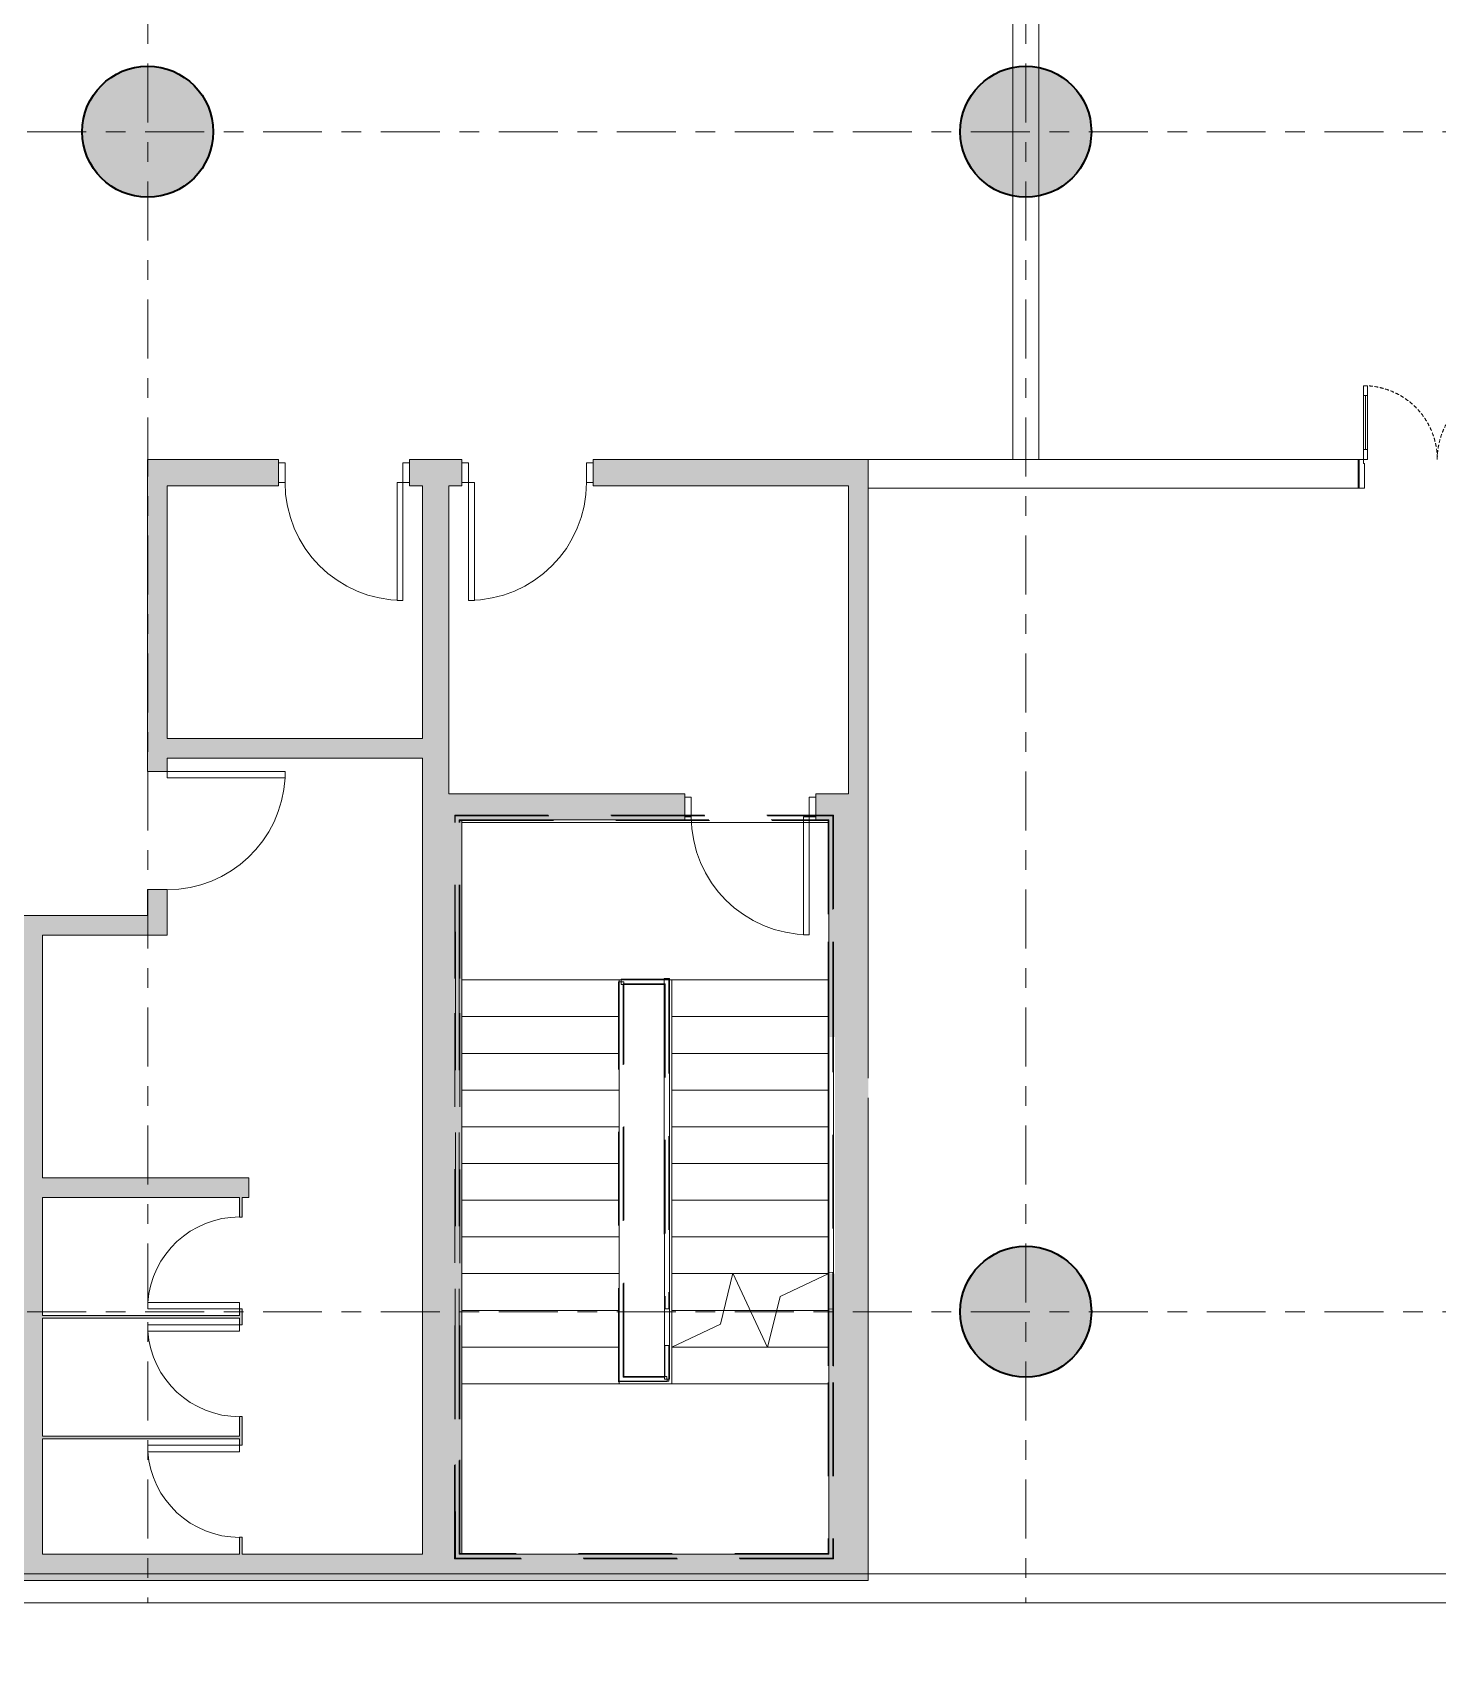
# Model space of a CAD drawing. Header units: millimetres. Extents: x 90964 to 877642, y 656808 to 1438307.
# Drawn here: x 379211 to 389927, y 1096798 to 1109288 of the extents above; entities that cross this region are included whole.
import ezdxf

# ---------------------------------------------------------------- set-up
doc = ezdxf.new("R2010")
doc.units = ezdxf.units.MM
doc.header["$LTSCALE"] = 300
for name, pattern in [('CENTER', [3, 1.5, -0.5, 0.5, -0.5]), ('HIDDEN2', [0.1875, 0.125, -0.0625]), ('Overhead', [3.96875, 2.38125, -1.5875])]:
    doc.linetypes.add(name, pattern=pattern)
for name, color, linetype, lineweight in [('A-COT VACH', 2, 'Continuous', 35), ('A-CUA', 25, 'Continuous', 5), ('A-DOOR', 31, 'Continuous', 9), ('A-DOOR-FRAM', 31, 'Continuous', 9), ('A-FLOR-HRAL', 11, 'Continuous', 9), ('A-FLOR-HRAL-MBND', 5, 'Overhead', 9), ('A-HATCH', 251, 'Continuous', 5), ('A-TRUC', 250, 'CENTER', 5), ('A-WALL', 113, 'Continuous', 9), ('A-WALL-PATT', 111, 'Continuous', 9), ('S-STRS', 31, 'Continuous', 9), ('S-STRS-MBND', 31, 'Overhead', 9)]:
    doc.layers.add(name, color=color, linetype=linetype, lineweight=lineweight)

# ---------------------------------------------------------------- blocks, each defined once
blk = doc.blocks.new('Railing - Railing-1480362-Option 5 Floor Plans')
at = {"layer": 'A-FLOR-HRAL-MBND'}
for p, q in [((-106422, -29073), (-106305, -28713)), ((-106305, -28713), (-103395, -29659)), ((-106384, -29054), (-106285, -28751)), ((-106285, -28751), (-103433, -29678)), ((-106165, -29157), (-106422, -29073)), ((-106156, -29128), (-106384, -29054)), ((-105899, -29243), (-105890, -29215)), ((-103532, -29982), (-105890, -29215)), ((-103513, -30019), (-105899, -29243)), ((-103433, -29678), (-103532, -29982)), ((-103395, -29659), (-103513, -30019))]:
    blk.add_line(p, q, dxfattribs=at)
blk = doc.blocks.new('Railing - Railing-1480373-Option 5 Floor Plans')
at = {"layer": 'A-FLOR-HRAL-MBND'}
for p, q in [((-108093, -29845), (-107202, -27106)), ((-108055, -29826), (-107183, -27143)), ((-107202, -27106), (-106194, -27433)), ((-107183, -27143), (-106203, -27462)), ((-106203, -27462), (-105937, -27549)), ((-106194, -27433), (-105928, -27520)), ((-105937, -27549), (-103008, -28501)), ((-105928, -27520), (-102999, -28473)), ((-102999, -28473), (-101819, -28856)), ((-103008, -28501), (-101857, -28875)), ((-101857, -28875), (-102729, -31558)), ((-101819, -28856), (-102710, -31596)), ((-106819, -30260), (-108093, -29845)), ((-106809, -30231), (-108055, -29826)), ((-106020, -30519), (-106819, -30260)), ((-106011, -30491), (-106809, -30231)), ((-106286, -30433), (-106277, -30404)), ((-103890, -31212), (-106286, -30433)), ((-103880, -31184), (-106277, -30404)), ((-103623, -31299), (-103890, -31212)), ((-103614, -31270), (-103880, -31184)), ((-102710, -31596), (-103623, -31299)), ((-102729, -31558), (-103614, -31270))]:
    blk.add_line(p, q, dxfattribs=at)
blk = doc.blocks.new('Top Rail Type - Top Rail_Internal_-V16-Option 5 Floor Plans')
at = {"layer": 'A-FLOR-HRAL', "linetype": 'Overhead'}
for p, q in [((-106422, -29058), (-106308, -28706)), ((-106308, -28706), (-103408, -29649)), ((-106384, -29070), (-106282, -28757)), ((-106282, -28757), (-103420, -29687)), ((-106422, -29058), (-106384, -29070)), ((-106409, -29083), (-106397, -29045)), ((-106167, -29162), (-106409, -29083)), ((-106154, -29124), (-106397, -29045)), ((-105901, -29248), (-105888, -29210)), ((-103535, -29975), (-105888, -29210)), ((-103509, -30026), (-105901, -29248)), ((-103433, -29662), (-103535, -29975)), ((-103395, -29675), (-103509, -30026)), ((-103395, -29675), (-103433, -29662)), ((-103408, -29649), (-103420, -29687))]:
    blk.add_line(p, q, dxfattribs=at)
at = {"layer": 'A-FLOR-HRAL'}
for p, q in [((-106154, -29124), (-106167, -29162)), ((-103504, -30027), (-106167, -29162)), ((-103492, -29989), (-106154, -29124)), ((-103504, -30027), (-103492, -29989))]:
    blk.add_line(p, q, dxfattribs=at)
blk = doc.blocks.new('Top Rail Type - Top Rail_Internal_-V17-Option 5 Floor Plans')
at = {"layer": 'A-FLOR-HRAL', "linetype": 'Overhead'}
for p, q in [((-108100, -29848), (-107206, -27099)), ((-107206, -27099), (-106192, -27429)), ((-108049, -29823), (-107180, -27150)), ((-107180, -27150), (-106205, -27467)), ((-106205, -27467), (-103010, -28506)), ((-106192, -27429), (-102997, -28468)), ((-102997, -28468), (-101813, -28853)), ((-103010, -28506), (-101863, -28879)), ((-101863, -28879), (-102732, -31552)), ((-101813, -28853), (-102707, -31602)), ((-106820, -30264), (-108100, -29848)), ((-106808, -30226), (-108049, -29823)), ((-106022, -30524), (-106820, -30264)), ((-106009, -30486), (-106808, -30226)), ((-106288, -30438), (-106275, -30400)), ((-103625, -31303), (-106288, -30438)), ((-103612, -31265), (-106275, -30400)), ((-102707, -31602), (-103625, -31303)), ((-102732, -31552), (-103612, -31265))]:
    blk.add_line(p, q, dxfattribs=at)
at = {"layer": 'A-FLOR-HRAL'}
for p, q in [((-106009, -30486), (-106022, -30524)), ((-104304, -31083), (-106022, -30524)), ((-104291, -31045), (-106009, -30486))]:
    blk.add_line(p, q, dxfattribs=at)
blk = doc.blocks.new('M_Single-Flush - 900 X 2100-697387-Option 5 Floor Plans')
at = {"layer": 'A-DOOR'}
for p, q in [((400, -75), (400, -975)), ((450, -75), (400, -75)), ((450, -75), (450, -975)), ((450, -975), (400, -975))]:
    blk.add_line(p, q, dxfattribs=at)
blk.add_arc((450, -75), 902, 180, 266.8212, dxfattribs=at)
blk = doc.blocks.new('M_Single-Flush - 700 X 2100-697495-Option 5 Floor Plans')
at = {"layer": 'A-DOOR'}
for p, q in [((300, -10), (300, -710)), ((350, -10), (300, -10)), ((350, -10), (350, -710)), ((350, -710), (300, -710))]:
    blk.add_line(p, q, dxfattribs=at)
blk.add_arc((350, -10), 702, 180, 265.9138, dxfattribs=at)
blk = doc.blocks.new('M_Single-Flush - 700 X 2100-697474-Option 5 Floor Plans')
at = {"layer": 'A-DOOR'}
for p, q in [((300, 10), (300, 710)), ((350, 710), (300, 710)), ((350, 10), (350, 710)), ((350, 10), (300, 10))]:
    blk.add_line(p, q, dxfattribs=at)
blk.add_arc((350, 10), 702, 94.0862, 180, dxfattribs=at)
blk = doc.blocks.new('M_Door-Passage-Single-Flush - M_Door-Passage-Single-Flush-718217-Option 5 Floor Plans')
at = {"layer": 'A-DOOR'}
for p, q in [((450, 981.35), (405, 981.35)), ((405, 981.35), (405, 81.35)), ((450, 81.35), (450, 981.35)), ((405, 81.35), (450, 81.35))]:
    blk.add_line(p, q, dxfattribs=at)
blk.add_arc((450, 81.35), 900, 90, 180, dxfattribs=at)
at = {"layer": 'A-DOOR-FRAM'}
for p, q in [((-450, 81.35), (-500, 81.35)), ((-500, 81.35), (-500, -68.65)), ((-450, -68.65), (-450, 81.35)), ((450, 81.35), (450, -68.65)), ((500, 81.35), (450, 81.35)), ((500, -68.65), (500, 81.35)), ((-500, -68.65), (-450, -68.65)), ((450, -68.65), (500, -68.65))]:
    blk.add_line(p, q, dxfattribs=at)
blk = doc.blocks.new('M_Door-Passage-Single-Flush - M_Door-Passage-Single-Flush-756115-Option 5 Floor Plans')
at = {"layer": 'A-DOOR'}
for p, q in [((405, -81.35), (450, -81.35)), ((405, -981.35), (405, -81.35)), ((450, -81.35), (450, -981.35)), ((450, -981.35), (405, -981.35))]:
    blk.add_line(p, q, dxfattribs=at)
blk.add_arc((450, -81.35), 900, 180, 270, dxfattribs=at)
at = {"layer": 'A-DOOR-FRAM'}
for p, q in [((-500, 68.65), (-450, 68.65)), ((-500, -81.35), (-500, 68.65)), ((-450, 68.65), (-450, -81.35)), ((450, 68.65), (500, 68.65)), ((450, -81.35), (450, 68.65)), ((500, 68.65), (500, -81.35)), ((-450, -81.35), (-500, -81.35)), ((500, -81.35), (450, -81.35))]:
    blk.add_line(p, q, dxfattribs=at)
blk = doc.blocks.new('LUOICOT THAPDOI')
at = {"layer": 'A-HATCH'}
h = blk.add_hatch(color=256, dxfattribs=at)
h.dxf.hatch_style = 1
edge = h.paths.add_edge_path()
edge.add_arc((220998, 1226625), 500, 0, 360)
edge = h.paths.add_edge_path()
edge.add_arc((233598, 1226625), 500, 0, 360)
edge = h.paths.add_edge_path()
edge.add_arc((246198, 1226625), 500, 0, 360)
edge = h.paths.add_edge_path()
edge.add_arc((246198, 1217625), 500, 0, 360)
edge = h.paths.add_edge_path()
edge.add_arc((233598, 1217625), 500, 0, 360)
edge = h.paths.add_edge_path()
edge.add_arc((220998, 1217625), 500, 0, 360)
edge = h.paths.add_edge_path()
edge.add_arc((214298, 1226625), 500, 0, 360)
edge = h.paths.add_edge_path()
edge.add_arc((201698, 1226625), 500, 0, 360)
edge = h.paths.add_edge_path()
edge.add_arc((194998, 1226625), 500, 0, 360)
edge = h.paths.add_edge_path()
edge.add_arc((182398, 1226625), 500, 0, 360)
edge = h.paths.add_edge_path()
edge.add_arc((169798, 1226625), 500, 0, 360)
edge = h.paths.add_edge_path()
edge.add_arc((169798, 1217625), 500, 0, 360)
edge = h.paths.add_edge_path()
edge.add_arc((169798, 1208625), 500, 0, 360)
edge = h.paths.add_edge_path()
edge.add_arc((169798, 1199625), 500, 0, 360)
edge = h.paths.add_edge_path()
edge.add_arc((182398, 1199625), 500, 0, 360)
edge = h.paths.add_edge_path()
edge.add_arc((182398, 1208625), 500, 0, 360)
edge = h.paths.add_edge_path()
edge.add_arc((182398, 1217625), 500, 0, 360)
edge = h.paths.add_edge_path()
edge.add_arc((194998, 1217625), 500, 0, 360)
edge = h.paths.add_edge_path()
edge.add_arc((194998, 1208625), 500, 0, 360)
edge = h.paths.add_edge_path()
edge.add_arc((194998, 1199625), 500, 0, 360)
edge = h.paths.add_edge_path()
edge.add_arc((201698, 1208625), 500, 0, 360)
edge = h.paths.add_edge_path()
edge.add_arc((214298, 1208625), 500, 0, 360)
edge = h.paths.add_edge_path()
edge.add_arc((220998, 1208625), 500, 0, 360)
edge = h.paths.add_edge_path()
edge.add_arc((220998, 1199625), 500, 0, 360)
edge = h.paths.add_edge_path()
edge.add_arc((233598, 1199625), 500, 0, 360)
edge = h.paths.add_edge_path()
edge.add_arc((233598, 1208625), 500, 0, 360)
edge = h.paths.add_edge_path()
edge.add_arc((246198, 1208625), 500, 0, 360)
edge = h.paths.add_edge_path()
edge.add_arc((246198, 1199625), 500, 0, 360)
at = {"layer": 'A-COT VACH'}
for centre in [(214298, 1208625), (220998, 1208625), (220998, 1199625)]:
    blk.add_circle(centre, 500, dxfattribs=at)
at = {"layer": 'A-TRUC'}
for p, q in [((214298, 1228945), (214298, 1197405)), ((220998, 1228945), (220998, 1197405)), ((167478, 1208625), (248518, 1208625)), ((167478, 1199625), (248518, 1199625))]:
    blk.add_line(p, q, dxfattribs=at)
blk = doc.blocks.new('*U140')
for p, q in [((-1510, 650), (-1550, 650)), ((-1530, 100), (-1530, 650)), ((-90, 650), (-50, 650)), ((-70, 100), (-70, 650)), ((-1510, 100), (-1550, 100)), ((-90, 100), (-50, 100))]:
    blk.add_line(p, q)
for points in [[(-1550, 0), (-1510, 0), (-1510, 750), (-1550, 750)], [(-50, 0), (-90, 0), (-90, 750), (-50, 750)], [(0, -293), (-60, -293), (-60, -40), (-50, -40), (-50, 0), (0, 0)], [(-1600, -293), (-1540, -293), (-1540, -40), (-1550, -40), (-1550, 0), (-1600, 0)]]:
    blk.add_lwpolyline(points, close=True)
at = {"linetype": 'HIDDEN2'}
for centre, start, end in [((-1550, 0), 0, 90), ((-50, 0), 90, 180)]:
    blk.add_arc(centre, 750, start, end, dxfattribs=at)

msp = doc.modelspace()

# ---------------------------------------------------------------- hatches: boundary and pattern name
at = {"layer": 'A-WALL-PATT'}
h = msp.add_hatch(color=256, dxfattribs=at)
h.paths.add_polyline_path([(380235.6, 1102753.7), (380085.6, 1102753.7), (380085.6, 1102553.7), (380235.6, 1102553.7)], flags=0)
h.paths.add_polyline_path([(380235.6, 1106033.3), (380085.6, 1106033.3), (380085.6, 1103653.7), (380235.6, 1103653.7), (380235.6, 1105833.3)], flags=0)
h = msp.add_hatch(color=256, dxfattribs=at)
h.paths.add_polyline_path([(385585.6, 1105833.3), (385585.6, 1106033.3), (383485.6, 1106033.3), (383485.6, 1105833.3), (385435.6, 1105833.3)], flags=0)
h.paths.add_polyline_path([(382485.6, 1105833.3), (382485.6, 1106033.3), (382085.6, 1106033.3), (382085.6, 1105833.3), (382385.6, 1105833.3)], flags=0)
h.paths.add_polyline_path([(381085.6, 1105858.3), (381085.6, 1106033.3), (380235.6, 1106033.3), (380235.6, 1105833.3), (381085.6, 1105833.3)], flags=0)
for points in [[(382385.6, 1103383.3), (382385.6, 1105833.3), (382185.6, 1105833.3), (382185.6, 1103383.3)], [(385585.6, 1105833.3), (385435.6, 1105833.3), (385435.6, 1103383.3), (385585.6, 1103383.3), (385585.6, 1104408.7)], [(382185.6, 1103903.7), (380235.6, 1103903.7), (380235.6, 1103753.7), (382185.6, 1103753.7)], [(382485.6, 1097683.3), (382485.6, 1103383.3), (382185.6, 1103383.3), (382185.6, 1097683.3)], [(380235.6, 1102403.7), (380235.6, 1102553.7), (378635.6, 1102553.7), (378635.6, 1102403.7), (379285.6, 1102403.7)], [(379285.6, 1097683.3), (379285.6, 1102403.7), (379135.6, 1102403.7), (379135.6, 1097683.3)], [(380860.6, 1100403.7), (380860.6, 1100553.7), (379285.6, 1100553.7), (379285.6, 1100403.7), (380809.4, 1100403.7)], [(380789.4, 1099503.7), (379285.6, 1099503.7), (379285.6, 1099483.7), (380789.4, 1099483.7)], [(383455.7, 1097683.3), (376385.6, 1097683.3), (376385.6, 1097483.3), (383455.7, 1097483.3)], [(385285.6, 1097483.3), (385285.6, 1097683.3), (383455.7, 1097683.3), (383455.7, 1097483.3)]]:
    msp.add_hatch(color=256, dxfattribs=at).paths.add_polyline_path(points, flags=0)
h = msp.add_hatch(color=256, dxfattribs=at)
h.paths.add_polyline_path([(385435.6, 1103483.3), (385185.6, 1103483.3), (385185.6, 1103283.3), (385285.6, 1103283.3), (385285.6, 1103383.3), (385435.6, 1103383.3)], flags=0)
h.paths.add_polyline_path([(384185.6, 1103308.3), (384185.6, 1103483.3), (382385.6, 1103483.3), (382385.6, 1103383.3), (382485.6, 1103383.3), (382485.6, 1103283.3), (384185.6, 1103283.3)], flags=0)
h = msp.add_hatch(color=256, dxfattribs=at)
h.paths.add_polyline_path([(385585.6, 1099625.1), (385585.6, 1103383.3), (385285.6, 1103383.3), (385285.6, 1097483.3), (385585.6, 1097483.3)], flags=0)
h.paths.add_polyline_path([(385331, 1100821), (385331, 1099823.1), (385291, 1099823.1), (385291, 1101628.6), (385331, 1101628.6), (385331, 1101419)], flags=0)
h = msp.add_hatch(color=256, dxfattribs=at)
h.paths.add_polyline_path([(380809.4, 1097813.7), (380789.4, 1097813.7), (380789.4, 1097683.3), (380809.4, 1097683.3)], flags=0)
h.paths.add_polyline_path([(380809.4, 1098513.7), (380809.4, 1098733.7), (380789.4, 1098733.7), (380789.4, 1098513.7)], flags=0)
h.paths.add_polyline_path([(380809.4, 1100253.7), (380809.4, 1100403.7), (380789.4, 1100403.7), (380789.4, 1100253.7)], flags=0)
h.paths.add_polyline_path([(380809.4, 1099553.7), (380789.4, 1099553.7), (380789.4, 1099433.7), (380809.4, 1099433.7)], flags=0)
h = msp.add_hatch(color=256, dxfattribs=at)
h.paths.add_polyline_path([(380789.4, 1098583.7), (379285.6, 1098583.7), (379285.6, 1098563.7), (380789.4, 1098563.7)], flags=0)
h.paths.add_polyline_path([(379135.6, 1098563.7), (379135.6, 1098583.7), (377590.2, 1098583.7), (377590.2, 1098563.7)], flags=0)

# ---------------------------------------------------------------- linework, layer by layer
at = {"layer": 'A-COT VACH'}
msp.add_line((389327, 1106033.3), (389327, 1105813.3), dxfattribs=at)
at = {"layer": 'A-WALL', "lineweight": 18}
for p, q in [((386687.5, 1112033.3), (386687.5, 1106033.3)), ((386887.5, 1112033.3), (386887.5, 1106033.3)), ((380085.6, 1106033.3), (380085.6, 1103653.7)), ((381085.6, 1106033.3), (380085.6, 1106033.3)), ((381085.6, 1106008.3), (381085.6, 1106033.3)), ((382485.6, 1106033.3), (382085.6, 1106033.3)), ((382085.6, 1106033.3), (382085.6, 1106008.3)), ((382485.6, 1106008.3), (382485.6, 1106033.3)), ((385585.6, 1106033.3), (383485.6, 1106033.3)), ((383485.6, 1106033.3), (383485.6, 1106008.3)), ((385585.6, 1103383.3), (385585.6, 1106033.3)), ((385585.6, 1106033.3), (389327, 1106033.3)), ((380235.6, 1103903.7), (380235.6, 1105833.3)), ((380235.6, 1105833.3), (381085.6, 1105833.3)), ((381085.6, 1105833.3), (381085.6, 1105858.3)), ((382085.6, 1105858.3), (382085.6, 1105833.3)), ((382085.6, 1105833.3), (382185.6, 1105833.3)), ((382185.6, 1105833.3), (382185.6, 1103903.7)), ((382385.6, 1105833.3), (382485.6, 1105833.3)), ((382385.6, 1103483.3), (382385.6, 1105833.3)), ((382485.6, 1105833.3), (382485.6, 1105858.3)), ((383485.6, 1105858.3), (383485.6, 1105833.3)), ((383485.6, 1105833.3), (385435.6, 1105833.3)), ((385435.6, 1105833.3), (385435.6, 1103483.3)), ((385585.6, 1105813.3), (389327, 1105813.3)), ((382185.6, 1103903.7), (380235.6, 1103903.7)), ((380235.6, 1103653.7), (380235.6, 1103753.7)), ((380235.6, 1103753.7), (382185.6, 1103753.7)), ((382185.6, 1103753.7), (382185.6, 1103383.3)), ((380085.6, 1103653.7), (380235.6, 1103653.7)), ((384185.6, 1103483.3), (382385.6, 1103483.3)), ((384185.6, 1103458.3), (384185.6, 1103483.3)), ((385435.6, 1103483.3), (385185.6, 1103483.3)), ((385185.6, 1103483.3), (385185.6, 1103458.3)), ((382185.6, 1103383.3), (382185.6, 1097683.3)), ((385585.6, 1101314.6), (385585.6, 1103383.3)), ((382485.6, 1097683.3), (382485.6, 1103283.3)), ((382485.6, 1103283.3), (384185.6, 1103283.3)), ((384185.6, 1103283.3), (384185.6, 1103308.3)), ((385185.6, 1103308.3), (385185.6, 1103283.3)), ((385185.6, 1103283.3), (385285.6, 1103283.3)), ((385285.6, 1103283.3), (385285.6, 1097683.3)), ((380235.6, 1102753.7), (380085.6, 1102753.7)), ((380085.6, 1102753.7), (380085.6, 1102553.7)), ((380235.6, 1102403.7), (380235.6, 1102753.7)), ((380085.6, 1102553.7), (378635.6, 1102553.7)), ((379285.6, 1102403.7), (380235.6, 1102403.7)), ((379285.6, 1100553.7), (379285.6, 1102403.7)), ((385585.6, 1097483.3), (385585.6, 1101163.6)), ((380860.6, 1100553.7), (379285.6, 1100553.7)), ((380860.6, 1100403.7), (380860.6, 1100553.7)), ((379285.6, 1099503.7), (379285.6, 1100403.7)), ((379285.6, 1100403.7), (380789.4, 1100403.7)), ((380789.4, 1100403.7), (380789.4, 1100253.7)), ((380809.4, 1100403.7), (380860.6, 1100403.7)), ((380809.4, 1100253.7), (380809.4, 1100403.7)), ((380789.4, 1100253.7), (380809.4, 1100253.7)), ((380789.4, 1099503.7), (379285.6, 1099503.7)), ((379285.6, 1098583.7), (379285.6, 1099483.7)), ((379285.6, 1099483.7), (380789.4, 1099483.7)), ((380789.4, 1099553.7), (380789.4, 1099503.7)), ((380809.4, 1099553.7), (380789.4, 1099553.7)), ((380789.4, 1099483.7), (380789.4, 1099433.7)), ((380809.4, 1099433.7), (380809.4, 1099553.7)), ((380789.4, 1099433.7), (380809.4, 1099433.7)), ((380789.4, 1098733.7), (380789.4, 1098583.7)), ((380809.4, 1098733.7), (380789.4, 1098733.7)), ((380809.4, 1098513.7), (380809.4, 1098733.7)), ((380789.4, 1098583.7), (379285.6, 1098583.7)), ((379285.6, 1097683.3), (379285.6, 1098563.7)), ((379285.6, 1098563.7), (380789.4, 1098563.7)), ((380789.4, 1098563.7), (380789.4, 1098513.7)), ((380789.4, 1098513.7), (380809.4, 1098513.7)), ((380789.4, 1097813.7), (380789.4, 1097683.3)), ((380809.4, 1097813.7), (380789.4, 1097813.7)), ((380809.4, 1097683.3), (380809.4, 1097813.7)), ((380789.4, 1097683.3), (379285.6, 1097683.3)), ((382185.6, 1097683.3), (380809.4, 1097683.3)), ((385285.6, 1097683.3), (382485.6, 1097683.3)), ((333487.6, 1097533.3), (414087.6, 1097533.3)), ((383982.7, 1097483.3), (364296.6, 1097483.3)), ((376385.6, 1097483.3), (385585.6, 1097483.3)), ((333267.6, 1097313.3), (414307.6, 1097313.3))]:
    msp.add_line(p, q, dxfattribs=at)
at = {"layer": 'S-STRS'}
for p, q in [((385285.6, 1102063.3), (384085.6, 1102063.3)), ((384085.6, 1102063.3), (384085.6, 1101783.3)), ((384085.6, 1101783.3), (384085.6, 1101503.3)), ((385285.6, 1101783.3), (384085.6, 1101783.3)), ((384085.6, 1101503.3), (384085.6, 1101223.3)), ((385285.6, 1101503.3), (384085.6, 1101503.3)), ((384085.6, 1101223.3), (384085.6, 1100943.3)), ((385285.6, 1101223.3), (384085.6, 1101223.3)), ((384085.6, 1100943.3), (384085.6, 1100663.3)), ((385285.6, 1100943.3), (384085.6, 1100943.3)), ((384085.6, 1100663.3), (384085.6, 1100383.3)), ((385285.6, 1100663.3), (384085.6, 1100663.3)), ((384085.6, 1100383.3), (384085.6, 1100103.3)), ((385285.6, 1100383.3), (384085.6, 1100383.3)), ((384085.6, 1100103.3), (384085.6, 1099823.3)), ((385285.6, 1100103.3), (384085.6, 1100103.3)), ((384085.6, 1099823.3), (384085.6, 1099543.3)), ((384552.7, 1099823.3), (384085.6, 1099823.3)), ((385285.6, 1099823.3), (384555, 1099823.3)), ((384085.6, 1099543.3), (384085.6, 1099263.6)), ((384484.7, 1099543.3), (384085.6, 1099543.3)), ((384886.5, 1099543.3), (384685.6, 1099543.3)), ((384818.5, 1099263.3), (384816.2, 1099263.3))]:
    msp.add_line(p, q, dxfattribs=at)
at = {"layer": 'S-STRS', "linetype": 'Overhead'}
for p, q in [((385285.6, 1102063.3), (384085.6, 1102063.3)), ((385285.6, 1101783.3), (384085.6, 1101783.3)), ((385285.6, 1101503.3), (384085.6, 1101503.3)), ((385285.6, 1101223.3), (384085.6, 1101223.3)), ((385285.6, 1100943.3), (384085.6, 1100943.3)), ((385285.6, 1100663.3), (384085.6, 1100663.3)), ((385285.6, 1100383.3), (384085.6, 1100383.3)), ((385285.6, 1100103.3), (384085.6, 1100103.3)), ((384552.7, 1099823.3), (384085.6, 1099823.3)), ((385285.6, 1099823.3), (384555, 1099823.3)), ((384484.7, 1099543.3), (384085.6, 1099543.3)), ((384886.5, 1099543.3), (384685.6, 1099543.3)), ((384818.5, 1099263.3), (384816.2, 1099263.3))]:
    msp.add_line(p, q, dxfattribs=at)
at = {"layer": 'S-STRS-MBND', "linetype": 'Continuous'}
for p, q in [((382485.6, 1103263.3), (382485.6, 1102063.3)), ((385285.6, 1103263.3), (382485.6, 1103263.3)), ((385285.6, 1102063.3), (385285.6, 1103263.3)), ((382485.6, 1102063.3), (383685.6, 1102063.3)), ((382485.6, 1098983.3), (382485.6, 1102063.3)), ((382485.6, 1102063.3), (383685.6, 1102063.3)), ((383685.6, 1102063.3), (384085.6, 1102063.3)), ((383685.6, 1098983.3), (383685.6, 1102063.3)), ((385285.6, 1102063.3), (384085.6, 1102063.3)), ((384085.6, 1102063.3), (384085.6, 1099543.3)), ((385285.6, 1102063.3), (384085.6, 1102063.3)), ((385285.6, 1102063.3), (385285.6, 1099543.3)), ((382485.6, 1101783.3), (383685.6, 1101783.3)), ((382485.6, 1101783.3), (383685.6, 1101783.3)), ((385285.6, 1101783.3), (384085.6, 1101783.3)), ((385285.6, 1101783.3), (384085.6, 1101783.3)), ((382485.6, 1101503.3), (383685.6, 1101503.3)), ((382485.6, 1101503.3), (383685.6, 1101503.3)), ((385285.6, 1101503.3), (384085.6, 1101503.3)), ((385285.6, 1101503.3), (384085.6, 1101503.3)), ((382485.6, 1101223.3), (383685.6, 1101223.3)), ((382485.6, 1101223.3), (383685.6, 1101223.3)), ((385285.6, 1101223.3), (384085.6, 1101223.3)), ((385285.6, 1101223.3), (384085.6, 1101223.3)), ((382485.6, 1100943.3), (383685.6, 1100943.3)), ((382485.6, 1100943.3), (383685.6, 1100943.3)), ((385285.6, 1100943.3), (384085.6, 1100943.3)), ((385285.6, 1100943.3), (384085.6, 1100943.3)), ((382485.6, 1100663.3), (383685.6, 1100663.3)), ((382485.6, 1100663.3), (383685.6, 1100663.3)), ((385285.6, 1100663.3), (384085.6, 1100663.3)), ((385285.6, 1100663.3), (384085.6, 1100663.3)), ((382485.6, 1100383.3), (383685.6, 1100383.3)), ((382485.6, 1100383.3), (383685.6, 1100383.3)), ((385285.6, 1100383.3), (384085.6, 1100383.3)), ((385285.6, 1100383.3), (384085.6, 1100383.3)), ((382485.6, 1100103.3), (383685.6, 1100103.3)), ((382485.6, 1100103.3), (383685.6, 1100103.3)), ((385285.6, 1100103.3), (384085.6, 1100103.3)), ((385285.6, 1100103.3), (384085.6, 1100103.3)), ((382485.6, 1099823.3), (383685.6, 1099823.3)), ((382485.6, 1099823.3), (383685.6, 1099823.3)), ((385285.6, 1099823.3), (384085.6, 1099823.3)), ((385285.6, 1099823.3), (384085.6, 1099823.3)), ((384459, 1099437.7), (384553.5, 1099826.6)), ((384555, 1099823.3), (384552.7, 1099823.3)), ((384555, 1099823.3), (384552.7, 1099823.3)), ((384553.5, 1099826.6), (384817.7, 1099260.1)), ((384912.2, 1099649), (385285.6, 1099823.1)), ((384817.7, 1099260.1), (384912.2, 1099649)), ((382485.6, 1099543.3), (383685.6, 1099543.3)), ((382485.6, 1099543.3), (383685.6, 1099543.3)), ((385285.6, 1099543.3), (384085.6, 1099543.3)), ((384685.6, 1099543.3), (384484.7, 1099543.3)), ((384685.6, 1099543.3), (384484.7, 1099543.3)), ((385285.6, 1099543.3), (384886.5, 1099543.3)), ((385285.6, 1099543.3), (384886.5, 1099543.3)), ((385285.6, 1099487.3), (385285.6, 1098983.3)), ((384085.6, 1099263.6), (384459, 1099437.7)), ((382485.6, 1099263.3), (383685.6, 1099263.3)), ((382485.6, 1099263.3), (383685.6, 1099263.3)), ((384085.6, 1099263.6), (384085.6, 1098983.3)), ((384816.2, 1099263.3), (384085.6, 1099263.3)), ((384816.2, 1099263.3), (384085.6, 1099263.3)), ((385285.6, 1099263.3), (384818.5, 1099263.3)), ((385285.6, 1099263.3), (384818.5, 1099263.3)), ((382485.6, 1098983.3), (382485.6, 1097683.3)), ((382485.6, 1098983.3), (383685.6, 1098983.3)), ((382485.6, 1098983.3), (383685.6, 1098983.3)), ((384085.6, 1098983.3), (383685.6, 1098983.3)), ((385285.6, 1098983.3), (384085.6, 1098983.3)), ((385285.6, 1098983.3), (384085.6, 1098983.3)), ((385285.6, 1097683.3), (385285.6, 1098983.3)), ((382485.6, 1097683.3), (385285.6, 1097683.3))]:
    msp.add_line(p, q, dxfattribs=at)

# ---------------------------------------------------------------- block references
at = {"layer": 'A-COT VACH'}
msp.add_blockref('LUOICOT THAPDOI', (165789.6, -100092), dxfattribs=at)
at = {"layer": 'A-CUA', "extrusion": (0, 0, -1), "xscale": 0.7500000000000011, "yscale": 0.7500000000000011, "zscale": -0.7500000000000011}
msp.add_blockref('*U140', (-389327, 1106033.3), dxfattribs=at)
at = {"layer": 'A-DOOR'}
for p in [(381585.6, 1105939.7), (384685.6, 1103389.7)]:
    msp.add_blockref('M_Door-Passage-Single-Flush - M_Door-Passage-Single-Flush-756115-Option 5 Floor Plans', p, dxfattribs=at)
for name, p, rotation in [('M_Door-Passage-Single-Flush - M_Door-Passage-Single-Flush-718217-Option 5 Floor Plans', (382985.6, 1105939.7), 180.0000000000005), ('M_Single-Flush - 900 X 2100-697387-Option 5 Floor Plans', (380160.6, 1103203.7), 90), ('M_Single-Flush - 700 X 2100-697495-Option 5 Floor Plans', (380799.4, 1099903.7), 270), ('M_Single-Flush - 700 X 2100-697474-Option 5 Floor Plans', (380799.4, 1099083.7), 90), ('M_Single-Flush - 700 X 2100-697474-Option 5 Floor Plans', (380799.4, 1098163.7), 90)]:
    msp.add_blockref(name, p, dxfattribs=dict(at, rotation=rotation))
at = {"layer": 'A-FLOR-HRAL', "rotation": 108.0136761594174}
for name in ['Top Rail Type - Top Rail_Internal_-V17-Option 5 Floor Plans', 'Railing - Railing-1480373-Option 5 Floor Plans', 'Top Rail Type - Top Rail_Internal_-V16-Option 5 Floor Plans', 'Railing - Railing-1480362-Option 5 Floor Plans']:
    msp.add_blockref(name, (323506.2, 1191218.8), dxfattribs=at)

doc.saveas('drawing.dxf')
